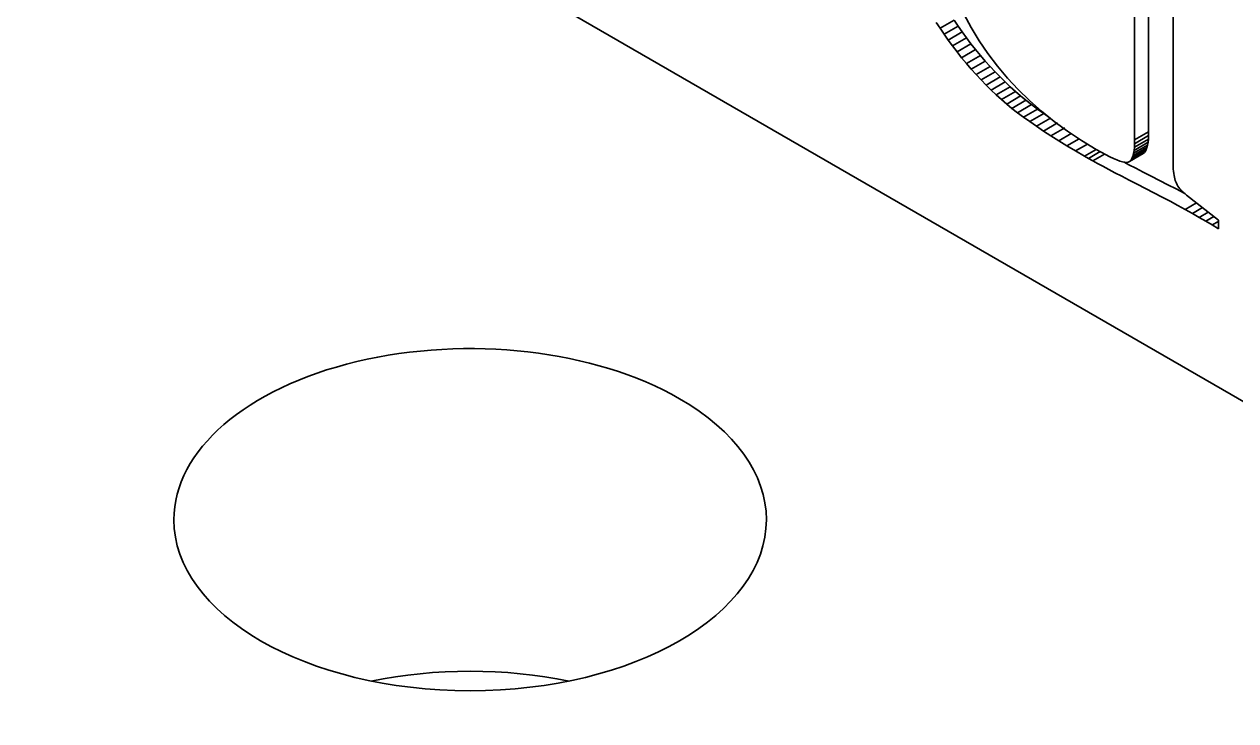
# Model space of a CAD drawing. Header units: millimetres. Extents: x -70 to 70, y -99 to 99.
# Drawn here: x 27.29 to 33.42, y -18.94 to -15.41 of the extents above; entities that cross this region are included whole.
import ezdxf

# ---------------------------------------------------------------- set-up
doc = ezdxf.new("R2010")
doc.units = ezdxf.units.MM
doc.layers.add('粗实线层', color=7, linetype='Continuous', lineweight=35)

msp = doc.modelspace()

# ---------------------------------------------------------------- linework, layer by layer
at = {"layer": '粗实线层', "color": 7, "lineweight": 35, "ltscale": 0.3575}
for p, q in [((37.4677, -19.6346), (26.5783, -13.3475)), ((32.9834, -15.9559), (32.9834, -14.7516)), ((32.9127, -15.9967), (32.9127, -14.7924)), ((33.1071, -14.8389), (33.1071, -16.1089)), ((31.9278, -15.4325), (31.9985, -15.3917)), ((32.0186, -15.4215), (31.9985, -15.3917)), ((32.0489, -15.3621), (32.0852, -15.4293)), ((31.9278, -15.4325), (31.9086, -15.4027)), ((31.9479, -15.4623), (31.9278, -15.4325)), ((31.9479, -15.4623), (32.0186, -15.4215)), ((31.9689, -15.4921), (32.0396, -15.4513)), ((32.0396, -15.4513), (32.0186, -15.4215)), ((32.0614, -15.4811), (32.0396, -15.4513)), ((32.0852, -15.4293), (32.1257, -15.4958)), ((31.9689, -15.4921), (31.9479, -15.4623)), ((31.9907, -15.5219), (31.9689, -15.4921)), ((31.9907, -15.5219), (32.0614, -15.4811)), ((32.0133, -15.5516), (32.0841, -15.5108)), ((32.0841, -15.5108), (32.0614, -15.4811)), ((32.1076, -15.5405), (32.0841, -15.5108)), ((32.1257, -15.4958), (32.1701, -15.5609)), ((32.0133, -15.5516), (31.9907, -15.5219)), ((32.0368, -15.5813), (32.0133, -15.5516)), ((32.0368, -15.5813), (32.1076, -15.5405)), ((32.061, -15.6106), (32.1317, -15.5698)), ((32.1317, -15.5698), (32.1076, -15.5405)), ((32.1561, -15.5983), (32.1317, -15.5698)), ((32.1701, -15.5609), (32.2177, -15.6238)), ((32.061, -15.6106), (32.0368, -15.5813)), ((32.0854, -15.6391), (32.061, -15.6106)), ((32.0854, -15.6391), (32.1561, -15.5983)), ((32.1101, -15.6668), (32.0854, -15.6391)), ((32.1101, -15.6668), (32.1808, -15.626)), ((32.1808, -15.626), (32.1561, -15.5983)), ((32.2058, -15.6528), (32.1808, -15.626)), ((32.2177, -15.6238), (32.2687, -15.6844)), ((32.1351, -15.6937), (32.1101, -15.6668)), ((32.1351, -15.6937), (32.2058, -15.6528)), ((32.1604, -15.7197), (32.1351, -15.6937)), ((32.1604, -15.7197), (32.2311, -15.6789)), ((32.2311, -15.6789), (32.2058, -15.6528)), ((32.2568, -15.7042), (32.2311, -15.6789)), ((32.2687, -15.6844), (32.323, -15.7428)), ((32.186, -15.745), (32.1604, -15.7197)), ((32.186, -15.745), (32.2568, -15.7042)), ((32.212, -15.7694), (32.186, -15.745)), ((32.212, -15.7694), (32.2827, -15.7286)), ((32.2382, -15.7931), (32.309, -15.7523)), ((32.2827, -15.7286), (32.2568, -15.7042)), ((32.309, -15.7523), (32.2827, -15.7286)), ((32.3355, -15.7751), (32.309, -15.7523)), ((32.323, -15.7428), (32.3806, -15.7989)), ((32.2382, -15.7931), (32.212, -15.7694)), ((32.2648, -15.8159), (32.2382, -15.7931)), ((32.2648, -15.8159), (32.3355, -15.7751)), ((32.2917, -15.8379), (32.2648, -15.8159)), ((32.2917, -15.8379), (32.3624, -15.7971)), ((32.3197, -15.8598), (32.3904, -15.819)), ((32.3624, -15.7971), (32.3355, -15.7751)), ((32.3904, -15.819), (32.3624, -15.7971)), ((32.3806, -15.7989), (32.4415, -15.8528)), ((32.4203, -15.8414), (32.3904, -15.819)), ((32.3197, -15.8598), (32.2917, -15.8379)), ((32.3496, -15.8822), (32.3197, -15.8598)), ((32.3496, -15.8822), (32.4203, -15.8414)), ((32.3815, -15.9051), (32.3496, -15.8822)), ((32.3815, -15.9051), (32.4522, -15.8643)), ((32.4522, -15.8643), (32.4203, -15.8414)), ((32.4415, -15.8528), (32.5057, -15.9045)), ((32.4781, -15.8823), (32.4522, -15.8643)), ((32.4153, -15.9286), (32.3815, -15.9051)), ((32.4153, -15.9286), (32.486, -15.8878)), ((32.4511, -15.9526), (32.4153, -15.9286)), ((32.4511, -15.9526), (32.5218, -15.9117)), ((32.4888, -15.977), (32.5595, -15.9362)), ((32.5057, -15.9045), (32.5733, -15.9539)), ((32.4888, -15.977), (32.4511, -15.9526)), ((32.5284, -16.002), (32.4888, -15.977)), ((32.5284, -16.002), (32.5912, -15.9658)), ((32.57, -16.0276), (32.5284, -16.002)), ((32.57, -16.0276), (32.6311, -15.9923)), ((32.5733, -15.9539), (32.6441, -16.001)), ((32.6441, -16.001), (32.7183, -16.046)), ((32.9097, -16.0506), (32.9804, -16.0098)), ((32.9114, -16.0345), (32.9821, -15.9937)), ((32.9124, -16.0166), (32.9831, -15.9757)), ((32.9124, -16.0166), (32.9127, -15.9967)), ((32.9127, -15.9967), (32.9834, -15.9559)), ((32.9781, -16.024), (32.9804, -16.0098)), ((32.9804, -16.0098), (32.9821, -15.9937)), ((32.9821, -15.9937), (32.9831, -15.9757)), ((32.9831, -15.9757), (32.9834, -15.9559)), ((32.6136, -16.0536), (32.57, -16.0276)), ((32.6136, -16.0536), (32.6737, -16.0189)), ((32.6591, -16.0802), (32.6136, -16.0536)), ((32.6591, -16.0802), (32.7183, -16.046)), ((32.6784, -16.0912), (32.7377, -16.0569)), ((32.7002, -16.1033), (32.7598, -16.069)), ((32.7183, -16.046), (32.743, -16.0599)), ((32.743, -16.0599), (32.7657, -16.0722)), ((32.8858, -16.1074), (32.9565, -16.0666)), ((32.8915, -16.1027), (32.9622, -16.0618)), ((32.8964, -16.096), (32.9672, -16.0552)), ((32.9008, -16.0875), (32.9715, -16.0467)), ((32.9044, -16.0771), (32.9751, -16.0363)), ((32.9044, -16.0771), (32.9074, -16.0648)), ((32.9074, -16.0648), (32.9781, -16.024)), ((32.9074, -16.0648), (32.9097, -16.0506)), ((32.9097, -16.0506), (32.9114, -16.0345)), ((32.9114, -16.0345), (32.9124, -16.0166)), ((32.9565, -16.0666), (32.9622, -16.0618)), ((32.9622, -16.0618), (32.9672, -16.0552)), ((32.9672, -16.0552), (32.9715, -16.0467)), ((32.9715, -16.0467), (32.9751, -16.0363)), ((32.9751, -16.0363), (32.9781, -16.024)), ((32.6784, -16.0912), (32.6591, -16.0802)), ((32.7002, -16.1033), (32.6784, -16.0912)), ((32.7246, -16.1167), (32.7002, -16.1033)), ((32.7516, -16.1312), (32.7246, -16.1167)), ((32.7812, -16.1469), (32.7516, -16.1312)), ((32.7657, -16.0722), (32.7866, -16.0828)), ((32.7866, -16.0828), (32.8056, -16.0917)), ((32.8056, -16.0917), (32.8226, -16.099)), ((32.8226, -16.099), (32.8378, -16.1046)), ((32.8378, -16.1046), (32.8511, -16.1085)), ((32.8511, -16.1085), (32.8625, -16.1108)), ((32.884, -16.1229), (32.8598, -16.1103)), ((32.8625, -16.1108), (32.8719, -16.1114)), ((32.8719, -16.1114), (32.8795, -16.1103)), ((32.8795, -16.1103), (32.8858, -16.1074)), ((32.9186, -16.141), (32.884, -16.1229)), ((32.8858, -16.1074), (32.8915, -16.1027)), ((32.8915, -16.1027), (32.8964, -16.096)), ((32.8964, -16.096), (32.9008, -16.0875)), ((32.9008, -16.0875), (32.9044, -16.0771)), ((33.1071, -16.1089), (33.1072, -16.1217)), ((33.1072, -16.1217), (33.1076, -16.134)), ((32.8132, -16.1638), (32.7812, -16.1469)), ((32.8479, -16.1818), (32.8132, -16.1638)), ((32.8851, -16.201), (32.8479, -16.1818)), ((32.9558, -16.1602), (32.9186, -16.141)), ((32.9956, -16.1806), (32.9558, -16.1602)), ((33.0379, -16.2022), (32.9956, -16.1806)), ((33.1076, -16.134), (33.1083, -16.1456)), ((33.1083, -16.1456), (33.1093, -16.1566)), ((33.1093, -16.1566), (33.1106, -16.1671)), ((33.1106, -16.1671), (33.1122, -16.1769)), ((33.1122, -16.1769), (33.114, -16.1861)), ((33.114, -16.1861), (33.1162, -16.1947)), ((32.9249, -16.2214), (32.8851, -16.201)), ((32.9672, -16.243), (32.9249, -16.2214)), ((33.0102, -16.265), (32.9672, -16.243)), ((33.0809, -16.2242), (33.0379, -16.2022)), ((33.1225, -16.2458), (33.0809, -16.2242)), ((33.1162, -16.1947), (33.1186, -16.2028)), ((33.1186, -16.2028), (33.1213, -16.2102)), ((33.1213, -16.2102), (33.1244, -16.2173)), ((33.1628, -16.2671), (33.1225, -16.2458)), ((33.1244, -16.2173), (33.128, -16.2242)), ((33.128, -16.2242), (33.1322, -16.2312)), ((33.1322, -16.2312), (33.1368, -16.238)), ((33.1368, -16.238), (33.142, -16.2447)), ((33.142, -16.2447), (33.1477, -16.2514)), ((33.1477, -16.2514), (33.154, -16.258)), ((33.0518, -16.2866), (33.0102, -16.265)), ((33.0921, -16.3079), (33.0518, -16.2866)), ((33.1311, -16.3289), (33.0921, -16.3079)), ((33.154, -16.258), (33.1607, -16.2645)), ((33.1607, -16.2645), (33.168, -16.2709)), ((33.168, -16.2709), (33.1758, -16.2772)), ((33.1687, -16.3494), (33.2259, -16.3164)), ((33.1758, -16.2772), (33.337, -16.4031)), ((33.1687, -16.3494), (33.1311, -16.3289)), ((33.205, -16.3696), (33.1687, -16.3494)), ((33.205, -16.3696), (33.2562, -16.3401)), ((33.24, -16.3895), (33.205, -16.3696)), ((33.24, -16.3895), (33.2857, -16.3631)), ((33.2737, -16.409), (33.24, -16.3895)), ((33.2737, -16.409), (33.3144, -16.3855)), ((33.306, -16.4281), (33.2737, -16.409)), ((33.306, -16.4281), (33.337, -16.4102)), ((33.337, -16.4469), (33.306, -16.4281)), ((33.337, -16.4031), (33.337, -16.4469))]:
    msp.add_line(p, q, dxfattribs=at)
for centre, start_param, end_param in [((29.5481, -17.9199), 0.785398, 3.141593), ((29.5481, -17.9199), 0, 0.785398), ((29.5481, -17.9199), 3.141593, 6.283185), ((29.5481, -19.5529), 1.23028, 1.911314)]:
    msp.add_ellipse(centre, major_axis=(1.5, 0), ratio=0.57735, start_param=start_param, end_param=end_param, dxfattribs=at)

doc.saveas('drawing.dxf')
